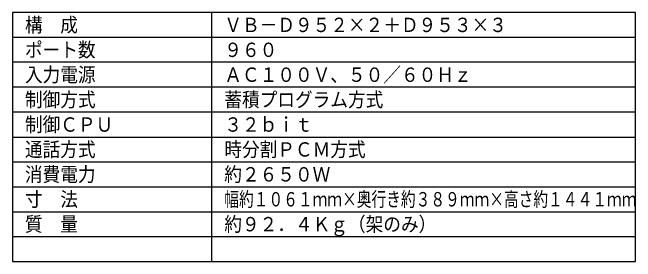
# Model space of a CAD drawing. Units: millimetres, scale not verified. Extents: x -63 to 66, y -116 to 117.
# Drawn here: x -62.8 to 62.2, y -116.5 to -66.5 of the extents above; entities that cross this region are included whole.
import ezdxf
from ezdxf.enums import TextEntityAlignment as Align

# ---------------------------------------------------------------- set-up
doc = ezdxf.new("R2010")
doc.units = ezdxf.units.MM
doc.header["$LTSCALE"] = 0.392256
doc.layers.add('0-0_MOJI1', color=2, linetype='Continuous')
doc.layers.add('0-3_WAKU', color=3, linetype='Continuous')
doc.styles.add('ＭＳ ゴシック', font='')
doc.styles.get('ＭＳ ゴシック').set_extended_font_data('MS Gothic')

msp = doc.modelspace()

# ---------------------------------------------------------------- linework, layer by layer
at = {"layer": '0-3_WAKU', "color": 4}
for p, q in [((62.22, -66.5), (-62.78, -66.5)), ((-22.78, -116.5), (-22.78, -66.5)), ((62.22, -116.5), (62.22, -66.5))]:
    msp.add_line(p, q, dxfattribs=at)
at = {"layer": '0-3_WAKU', "color": 1}
for p, q in [((62.22, -71.5), (-62.78, -71.5)), ((62.22, -76.5), (-62.78, -76.5)), ((62.22, -81.5), (-62.78, -81.5)), ((62.22, -86.5), (-62.78, -86.5)), ((-62.78, -91.5), (62.22, -91.5)), ((-62.78, -96.5), (62.22, -96.5)), ((-62.78, -101.5), (62.22, -101.5)), ((-62.78, -106.5), (62.22, -106.5)), ((-62.78, -111.5), (62.22, -111.5))]:
    msp.add_line(p, q, dxfattribs=at)
at = {"layer": '0-3_WAKU', "color": 4}
msp.add_lwpolyline([(-62.78, -66.5), (-62.78, -116.5), (62.22, -116.5)], dxfattribs=at)

# ---------------------------------------------------------------- texts
at = {"layer": '0-0_MOJI1', "style": 'ＭＳ ゴシック'}
for s, width, p in [('構\u3000成', 0.9, (-60.28, -71.3051)), ('ＶＢ－Ｄ９５２×２＋Ｄ９５３×３', 0.9, (-20.28, -71.3051)), ('ポート数', 0.9, (-60.28, -76.3051)), ('９６０', 0.9, (-20.28, -76.3051)), ('入力電源', 0.9, (-60.28, -81.3051)), ('ＡＣ１００Ｖ、５０／６０Ｈｚ', 0.9, (-20.28, -81.3051)), ('制御方式', 0.9, (-60.28, -86.3051)), ('蓄積プログラム方式', 0.9, (-20.28, -86.3051)), ('制御ＣＰＵ', 0.9, (-60.28, -91.3051)), ('３２ｂｉｔ', 0.9, (-20.28, -91.3051)), ('通話方式', 0.9, (-60.28, -96.3051)), ('時分割ＰＣＭ方式', 0.9, (-20.28, -96.3051)), ('消費電力', 0.9, (-60.28, -101.3051)), ('約２６５０Ｗ', 0.9, (-20.28, -101.3051)), ('寸\u3000法', 0.9, (-60.28, -106.3051)), ('幅約１０６１ｍｍ×奥行き約３８９ｍｍ×高さ約１４４１ｍｍ', 0.75, (-20.28, -106.3051)), ('質\u3000量', 0.9, (-60.28, -111.3051)), ('約９２．４Ｋｇ（架のみ）', 0.9, (-20.28, -111.3051))]:
    msp.add_text(s, height=2.887, dxfattribs=dict(at, width=width)).set_placement(p, align=Align.BOTTOM_LEFT)

doc.saveas('drawing.dxf')
